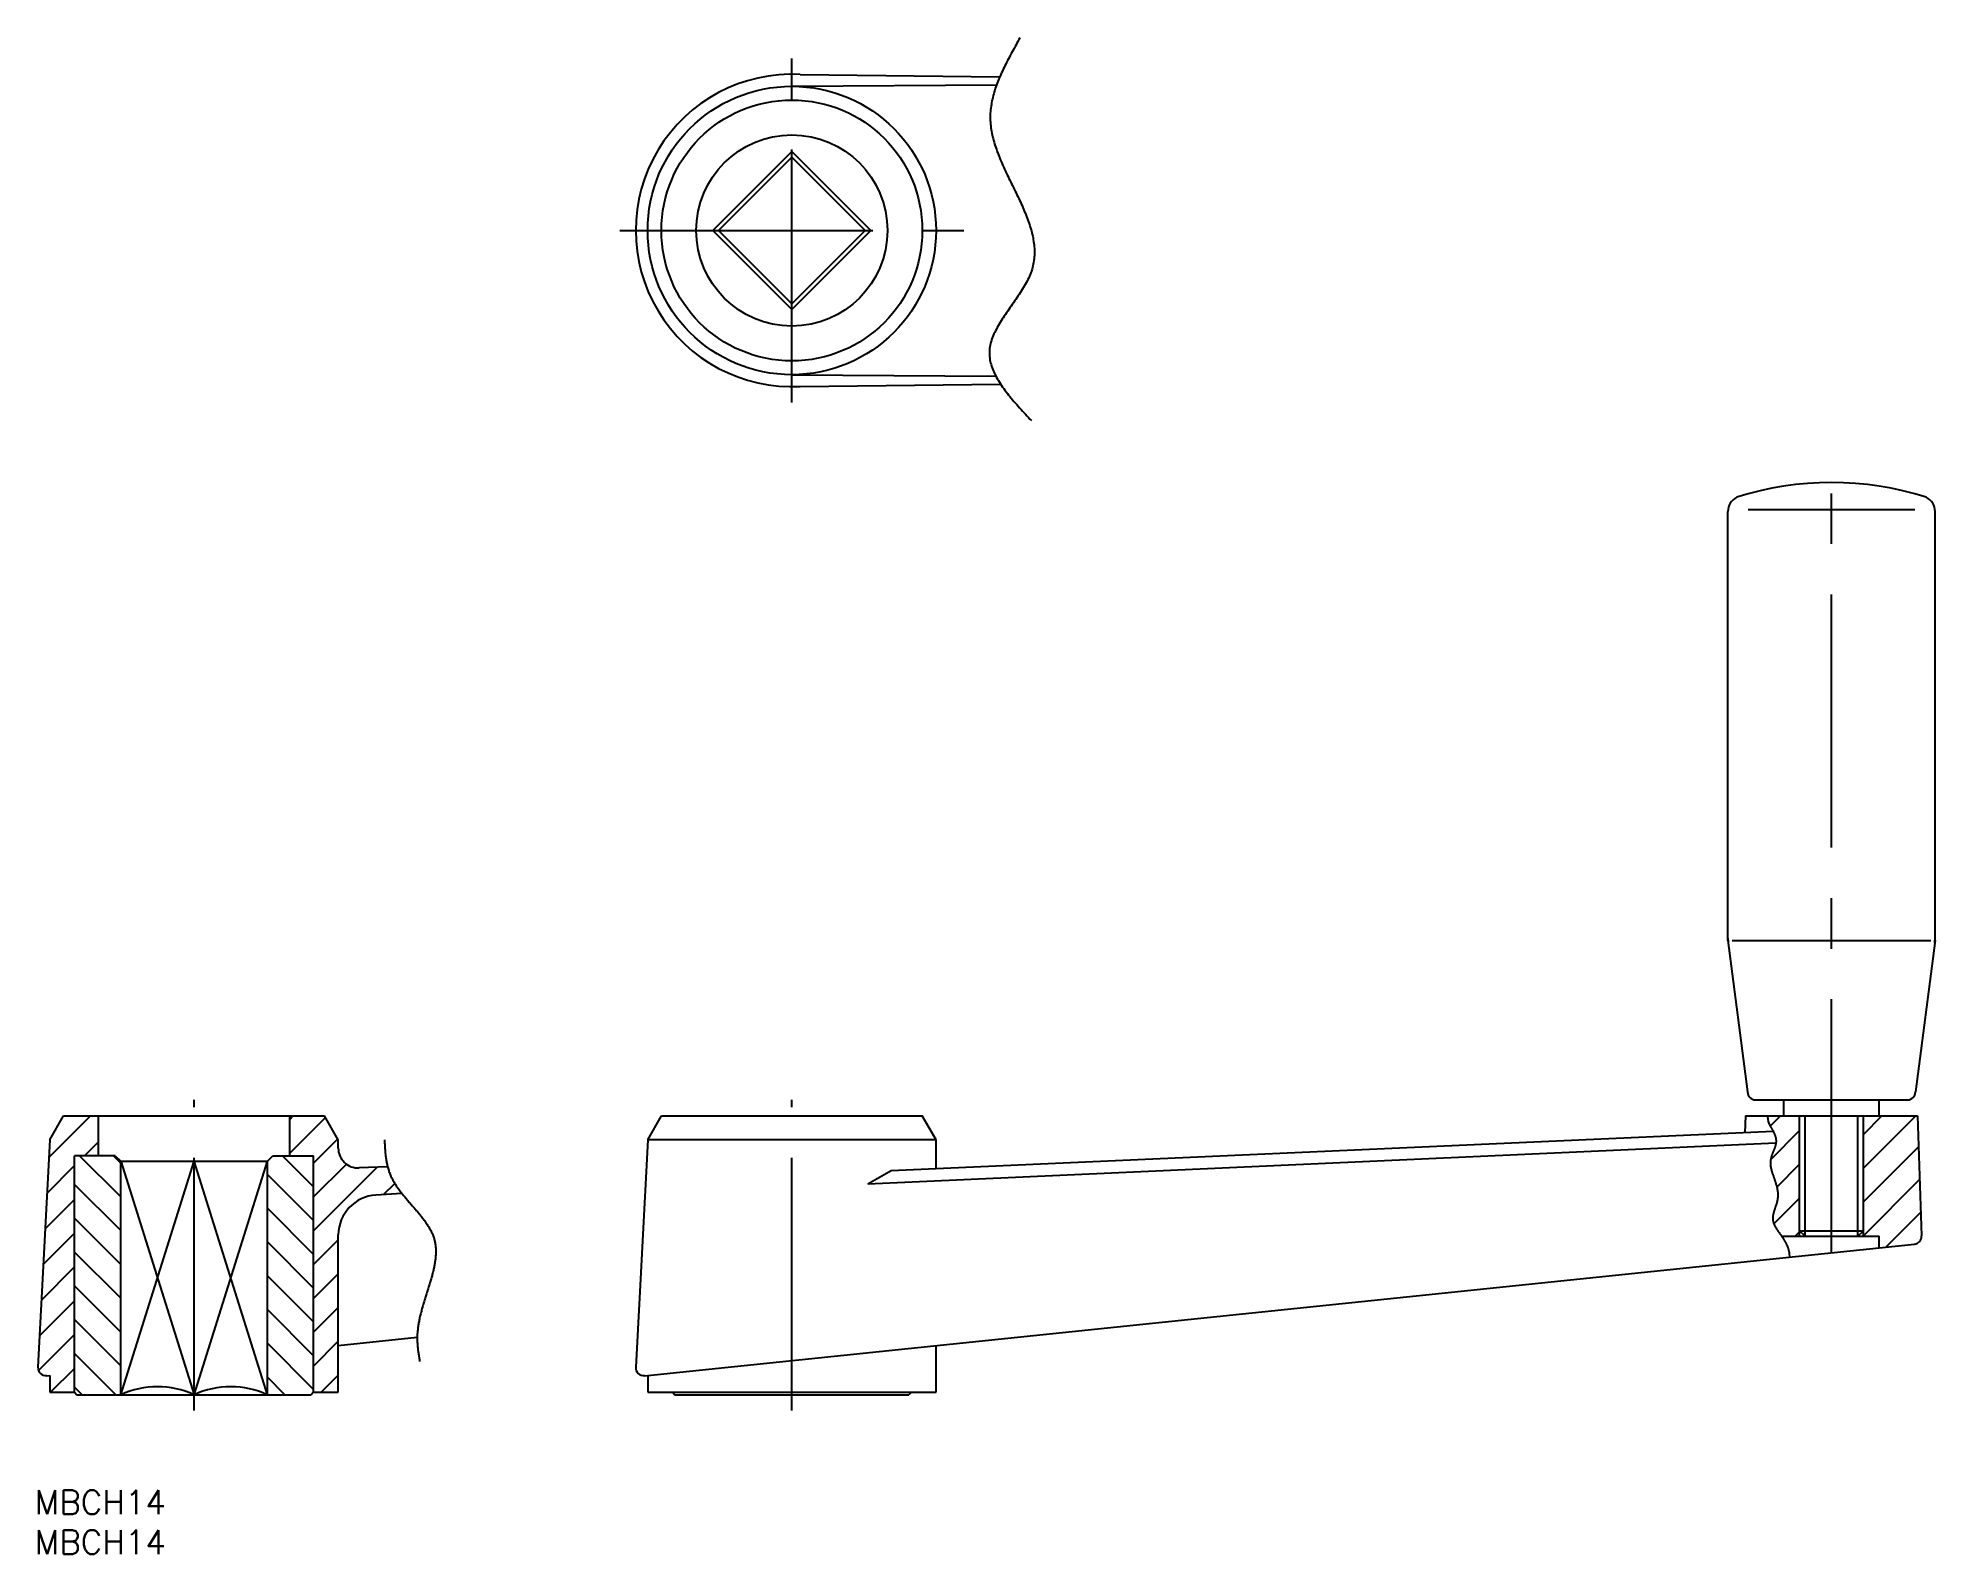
# Model space of a CAD drawing. Extents: x -95 to 144, y -20 to 170.
import ezdxf

# ---------------------------------------------------------------- set-up
doc = ezdxf.new("R2010")
doc.units = 0
doc.linetypes.add('CENTER', pattern=[50.8, 31.75, -6.35, 6.35, -6.35])
doc.layers.get('0').update_dxf_attribs({"linetype": 'CONTINUOUS'})
doc.layers.add('CENTER', color=1, linetype='CENTER')
doc.styles.get("Standard").update_dxf_attribs({"font": 'txt.shx', "height": 3, "bigfont": 'bigfont.shx'})

msp = doc.modelspace()

# ---------------------------------------------------------------- linework, layer by layer
at = {"color": 7, "linetype": 'CONTINUOUS'}
for p, q in [((0, 164.23), (25.71, 164.42)), ((1.05, 165.7), (26.11, 165.43)), ((0, 156.03), (-9.9, 146.13)), ((0, 155.32), (-9.19, 146.13)), ((9.9, 146.13), (0, 156.03)), ((9.19, 146.13), (0, 155.32)), ((-9.9, 146.13), (0, 136.23)), ((-9.19, 146.13), (0, 136.94)), ((0, 136.23), (9.9, 146.13)), ((0, 136.94), (9.19, 146.13)), ((0, 128.03), (25.61, 127.85)), ((1.05, 126.56), (26.21, 126.83)), ((117.5, 57), (117.5, 110.86)), ((120.03, 111.11), (140.97, 111.11)), ((143.5, 57), (143.5, 110.86)), ((117.5, 57), (119.97, 38)), ((118.03, 57), (142.97, 57)), ((143.5, 57), (141.03, 38)), ((120.97, 37), (140.03, 37)), ((124.5, 35), (124.5, 37)), ((136.5, 35), (136.5, 37)), ((-93.14, 32), (-91.41, 35)), ((-91.41, 35), (-58.67, 35)), ((-87.03, 30), (-87.03, 35)), ((-63.03, 30), (-63.03, 35)), ((-56.94, 32), (-58.67, 35)), ((-18.1, 32), (-16.37, 35)), ((-16.37, 35), (16.37, 35)), ((18.1, 32), (16.37, 35)), ((119.72, 35), (119.64, 32.88)), ((119.72, 35), (141.28, 35)), ((126.5, 19.88), (126.5, 35)), ((134.5, 19.88), (134.5, 35)), ((141.28, 35), (141.81, 19.93)), ((-93.14, 32), (-94.63, 3.44)), ((-56.94, 30.96), (-56.94, 32)), ((-18.1, 32), (-19.6, 3.44)), ((18.1, 32), (-18.1, 32)), ((123.52, 31.56), (9.55, 26.42)), ((123.19, 33.04), (12.45, 28.09)), ((18.1, 28.34), (18.1, 32)), ((-90.04, 0.3), (-90.04, 30)), ((-84.94, 30), (-90.04, 30)), ((-84.94, 30), (-84.23, 29.3)), ((-84.23, 0), (-84.23, 29.3)), ((-84.23, 29.3), (-65.84, 29.3)), ((-65.84, 29.3), (-65.14, 30)), ((-65.84, 0), (-65.84, 29.3)), ((-65.14, 30), (-60.04, 30)), ((-60.04, 0.3), (-60.04, 30)), ((-50.75, 28.62), (-54.33, 28.46)), ((12.45, 28.09), (9.55, 26.42)), ((-48.94, 25.25), (-52.23, 25.06)), ((-56.94, 0.3), (-56.94, 20.07)), ((124.25, 19.88), (136.5, 19.88)), ((127.18, 19.88), (126.5, 20.56)), ((126.5, 20.56), (134.5, 20.56)), ((133.82, 19.88), (134.5, 20.56)), ((136.5, 18.45), (136.5, 19.88)), ((-18.5, 2.39), (140.91, 18.9)), ((-56.94, 6.18), (-47.03, 7.21)), ((18.1, 0.3), (18.1, 6.18)), ((-93.53, 2.39), (-93.14, 2.43)), ((-93.14, 2.43), (-93.14, 0.3)), ((-18.1, 2.43), (-18.1, 0.3)), ((-93.14, 0.3), (-90.04, 0.3)), ((-90.04, 0.3), (-89.74, 0)), ((-89.74, 0), (-60.34, 0)), ((-60.04, 0.3), (-60.34, 0)), ((-60.04, 0.3), (-56.94, 0.3)), ((-18.1, 0.3), (18.1, 0.3)), ((-15, 0.3), (-14.7, 0)), ((-14.7, 0), (14.7, 0)), ((15, 0.3), (14.7, 0))]:
    msp.add_line(p, q, dxfattribs=at)
at = {"color": 3, "linetype": 'CONTINUOUS'}
for p, q in [((-93.25, 29.78), (-88.04, 35)), ((-63.03, 34.55), (-62.58, 35)), ((-63.03, 30.3), (-58.55, 34.79)), ((122.82, 33.72), (124.1, 35)), ((127.18, 19.88), (127.18, 35)), ((133.82, 19.88), (133.82, 35)), ((134.5, 32.68), (136.82, 35)), ((134.5, 28.43), (141.07, 35)), ((-88.79, 30), (-87.03, 31.76)), ((-60.04, 29.06), (-57, 32.1)), ((122.87, 29.54), (126.5, 33.16)), ((134.5, 24.19), (141.42, 31.11)), ((-93.49, 25.31), (-90.04, 28.76)), ((-84.23, 24.83), (-89.4, 30)), ((-84.23, 29.07), (-85.15, 30)), ((-84.23, 29.3), (-75.04, 0)), ((-84.23, 0), (-75.04, 29.3)), ((-65.84, 0), (-75.04, 29.3)), ((-75.04, 0), (-65.84, 29.3)), ((-60.04, 26.1), (-63.94, 30)), ((-60.04, 24.82), (-55.91, 28.94)), ((123.64, 26.06), (126.5, 28.92)), ((-84.23, 20.59), (-90.04, 26.4)), ((-60.04, 21.85), (-65.84, 27.66)), ((-60.04, 20.57), (-52.05, 28.56)), ((-51.25, 25.12), (-49.84, 26.52)), ((134.5, 19.95), (141.56, 27.01)), ((-93.72, 20.83), (-90.04, 24.51)), ((123.27, 21.44), (126.5, 24.68)), ((-84.23, 16.35), (-90.04, 22.16)), ((-60.04, 17.61), (-65.84, 23.42)), ((137.33, 18.53), (141.7, 22.91)), ((-93.96, 16.35), (-90.04, 20.27)), ((-60.04, 13.37), (-65.84, 19.17)), ((-60.04, 16.33), (-56.94, 19.43)), ((125.95, 19.88), (126.5, 20.43)), ((-84.23, 12.1), (-90.04, 17.91)), ((-94.19, 11.87), (-90.04, 16.03)), ((-60.04, 9.13), (-65.84, 14.93)), ((-60.04, 12.09), (-56.94, 15.19)), ((-84.23, 7.86), (-90.04, 13.67)), ((-94.43, 7.4), (-90.04, 11.79)), ((-60.04, 4.88), (-65.84, 10.69)), ((-60.04, 7.84), (-56.94, 10.94)), ((-94.56, 3.02), (-90.04, 7.54)), ((-84.23, 3.62), (-90.04, 9.43)), ((-84.85, 0), (-90.04, 5.18)), ((-60.04, 0.64), (-65.84, 6.45)), ((-60.04, 3.6), (-56.94, 6.7)), ((-93.04, 0.3), (-90.04, 3.3)), ((-59.1, 0.3), (-56.94, 2.46)), ((-89.1, 0), (-90.04, 0.94)), ((-63.64, 0), (-65.84, 2.2))]:
    msp.add_line(p, q, dxfattribs=at)
at = {"color": 3}
for points in [[(28.63, 170.29, 0), (28.5, 170.08, 0), (28.38, 169.86, 0), (28.26, 169.64, 0), (28.14, 169.42, 0), (28.01, 169.2, 0), (27.89, 168.98, 0), (27.77, 168.76, 0), (27.65, 168.55, 0), (27.53, 168.33, 0), (27.41, 168.11, 0), (27.3, 167.89, 0), (27.18, 167.67, 0), (27.07, 167.45, 0), (26.96, 167.23, 0), (26.84, 167.01, 0), (26.74, 166.8, 0), (26.63, 166.58, 0), (26.52, 166.36, 0), (26.42, 166.14, 0), (26.32, 165.92, 0), (26.22, 165.7, 0), (26.13, 165.48, 0), (26.03, 165.26, 0), (25.94, 165.04, 0), (25.86, 164.82, 0), (25.77, 164.6, 0), (25.69, 164.38, 0), (25.61, 164.16, 0), (25.54, 163.94, 0), (25.47, 163.72, 0), (25.4, 163.5, 0), (25.34, 163.28, 0), (25.27, 163.05, 0), (25.22, 162.83, 0), (25.17, 162.61, 0), (25.12, 162.39, 0), (25.08, 162.17, 0), (25.04, 161.94, 0), (25, 161.72, 0), (24.97, 161.5, 0), (24.95, 161.28, 0), (24.93, 161.05, 0), (24.91, 160.83, 0), (24.9, 160.61, 0), (24.9, 160.38, 0), (24.9, 160.16, 0), (24.9, 159.94, 0), (24.92, 159.71, 0), (24.93, 159.49, 0), (24.96, 159.26, 0), (24.98, 159.03, 0), (25.02, 158.81, 0), (25.06, 158.58, 0), (25.1, 158.36, 0), (25.15, 158.13, 0), (25.2, 157.91, 0), (25.25, 157.68, 0), (25.31, 157.45, 0), (25.38, 157.23, 0), (25.45, 157, 0), (25.52, 156.77, 0), (25.59, 156.54, 0), (25.67, 156.32, 0), (25.75, 156.09, 0), (25.84, 155.86, 0), (25.93, 155.63, 0), (26.02, 155.41, 0), (26.11, 155.18, 0), (26.21, 154.95, 0), (26.3, 154.72, 0), (26.4, 154.49, 0), (26.5, 154.27, 0), (26.61, 154.04, 0), (26.71, 153.81, 0), (26.82, 153.58, 0), (26.92, 153.35, 0), (27.03, 153.12, 0), (27.14, 152.9, 0), (27.25, 152.67, 0), (27.36, 152.44, 0), (27.47, 152.21, 0), (27.59, 151.98, 0), (27.7, 151.76, 0), (27.81, 151.53, 0), (27.92, 151.3, 0), (28.03, 151.07, 0), (28.14, 150.84, 0), (28.25, 150.62, 0), (28.36, 150.39, 0), (28.47, 150.16, 0), (28.58, 149.93, 0), (28.68, 149.71, 0), (28.79, 149.48, 0), (28.89, 149.25, 0), (28.99, 149.03, 0), (29.09, 148.8, 0), (29.18, 148.57, 0), (29.28, 148.35, 0), (29.37, 148.12, 0), (29.46, 147.9, 0), (29.55, 147.67, 0), (29.63, 147.44, 0), (29.71, 147.22, 0), (29.79, 146.99, 0), (29.86, 146.77, 0), (29.93, 146.54, 0), (30, 146.32, 0), (30.06, 146.1, 0), (30.12, 145.87, 0), (30.18, 145.65, 0), (30.23, 145.43, 0), (30.27, 145.21, 0), (30.31, 144.98, 0), (30.35, 144.76, 0), (30.38, 144.54, 0), (30.41, 144.32, 0), (30.43, 144.1, 0), (30.44, 143.88, 0), (30.45, 143.66, 0), (30.46, 143.44, 0), (30.46, 143.22, 0), (30.45, 143, 0), (30.43, 142.78, 0), (30.41, 142.56, 0), (30.39, 142.34, 0), (30.35, 142.12, 0), (30.31, 141.91, 0), (30.26, 141.69, 0), (30.21, 141.48, 0), (30.15, 141.26, 0), (30.08, 141.04, 0), (30, 140.83, 0), (29.92, 140.62, 0), (29.83, 140.4, 0), (29.73, 140.19, 0), (29.63, 139.98, 0), (29.52, 139.76, 0), (29.41, 139.55, 0), (29.29, 139.34, 0), (29.17, 139.13, 0), (29.05, 138.92, 0), (28.92, 138.71, 0), (28.79, 138.5, 0), (28.66, 138.29, 0), (28.52, 138.08, 0), (28.38, 137.87, 0), (28.24, 137.66, 0), (28.1, 137.45, 0), (27.96, 137.25, 0), (27.81, 137.04, 0), (27.67, 136.83, 0), (27.53, 136.62, 0), (27.38, 136.42, 0), (27.24, 136.21, 0), (27.09, 136, 0), (26.95, 135.8, 0), (26.81, 135.59, 0), (26.67, 135.39, 0), (26.54, 135.18, 0), (26.4, 134.98, 0), (26.27, 134.77, 0), (26.15, 134.57, 0), (26.02, 134.36, 0), (25.9, 134.16, 0), (25.79, 133.95, 0), (25.68, 133.75, 0), (25.57, 133.55, 0), (25.47, 133.34, 0), (25.37, 133.14, 0), (25.28, 132.94, 0), (25.2, 132.73, 0), (25.12, 132.53, 0), (25.05, 132.33, 0), (24.99, 132.13, 0), (24.94, 131.92, 0), (24.89, 131.72, 0), (24.85, 131.52, 0), (24.82, 131.32, 0), (24.8, 131.11, 0), (24.79, 130.91, 0), (24.79, 130.71, 0), (24.79, 130.51, 0), (24.81, 130.31, 0), (24.83, 130.1, 0), (24.86, 129.9, 0), (24.9, 129.7, 0), (24.95, 129.5, 0), (25.01, 129.3, 0), (25.07, 129.09, 0), (25.14, 128.89, 0), (25.22, 128.69, 0), (25.3, 128.49, 0), (25.39, 128.29, 0), (25.49, 128.09, 0), (25.59, 127.89, 0), (25.7, 127.68, 0), (25.81, 127.48, 0), (25.93, 127.28, 0), (26.05, 127.08, 0), (26.18, 126.88, 0), (26.32, 126.68, 0), (26.46, 126.48, 0), (26.6, 126.28, 0), (26.75, 126.08, 0), (26.9, 125.87, 0), (27.05, 125.67, 0), (27.21, 125.47, 0), (27.38, 125.27, 0), (27.54, 125.07, 0), (27.71, 124.87, 0), (27.88, 124.67, 0), (28.06, 124.47, 0), (28.23, 124.27, 0), (28.41, 124.06, 0), (28.59, 123.86, 0), (28.77, 123.66, 0), (28.96, 123.46, 0), (29.14, 123.26, 0), (29.33, 123.06, 0), (29.51, 122.86, 0), (29.7, 122.66, 0), (29.89, 122.46, 0), (30.07, 122.26, 0)], [(-51.14, 31.97, 0), (-51.13, 31.84, 0), (-51.12, 31.7, 0), (-51.12, 31.56, 0), (-51.11, 31.43, 0), (-51.1, 31.29, 0), (-51.09, 31.16, 0), (-51.09, 31.02, 0), (-51.08, 30.88, 0), (-51.07, 30.75, 0), (-51.06, 30.61, 0), (-51.05, 30.48, 0), (-51.03, 30.34, 0), (-51.02, 30.21, 0), (-51.01, 30.08, 0), (-50.99, 29.94, 0), (-50.97, 29.81, 0), (-50.96, 29.68, 0), (-50.94, 29.55, 0), (-50.92, 29.41, 0), (-50.89, 29.28, 0), (-50.87, 29.15, 0), (-50.84, 29.02, 0), (-50.82, 28.89, 0), (-50.79, 28.76, 0), (-50.76, 28.64, 0), (-50.72, 28.51, 0), (-50.69, 28.38, 0), (-50.65, 28.25, 0), (-50.61, 28.13, 0), (-50.57, 28, 0), (-50.52, 27.88, 0), (-50.47, 27.76, 0), (-50.42, 27.64, 0), (-50.37, 27.51, 0), (-50.32, 27.39, 0), (-50.26, 27.27, 0), (-50.2, 27.15, 0), (-50.14, 27.04, 0), (-50.07, 26.92, 0), (-50.01, 26.8, 0), (-49.94, 26.68, 0), (-49.87, 26.57, 0), (-49.8, 26.45, 0), (-49.73, 26.34, 0), (-49.65, 26.23, 0), (-49.57, 26.11, 0), (-49.5, 26, 0), (-49.42, 25.89, 0), (-49.34, 25.78, 0), (-49.26, 25.66, 0), (-49.17, 25.55, 0), (-49.09, 25.44, 0), (-49, 25.33, 0), (-48.92, 25.22, 0), (-48.83, 25.11, 0), (-48.74, 25, 0), (-48.65, 24.9, 0), (-48.56, 24.79, 0), (-48.47, 24.68, 0), (-48.38, 24.57, 0), (-48.29, 24.47, 0), (-48.2, 24.36, 0), (-48.11, 24.25, 0), (-48.02, 24.14, 0), (-47.93, 24.04, 0), (-47.83, 23.93, 0), (-47.74, 23.83, 0), (-47.65, 23.72, 0), (-47.56, 23.61, 0), (-47.47, 23.51, 0), (-47.37, 23.4, 0), (-47.28, 23.3, 0), (-47.19, 23.19, 0), (-47.1, 23.09, 0), (-47.01, 22.98, 0), (-46.92, 22.87, 0), (-46.84, 22.77, 0), (-46.75, 22.66, 0), (-46.66, 22.56, 0), (-46.58, 22.45, 0), (-46.49, 22.35, 0), (-46.41, 22.24, 0), (-46.33, 22.13, 0), (-46.24, 22.03, 0), (-46.16, 21.92, 0), (-46.09, 21.81, 0), (-46.01, 21.71, 0), (-45.93, 21.6, 0), (-45.86, 21.49, 0), (-45.79, 21.38, 0), (-45.72, 21.27, 0), (-45.65, 21.16, 0), (-45.58, 21.06, 0), (-45.52, 20.95, 0), (-45.45, 20.84, 0), (-45.39, 20.73, 0), (-45.33, 20.62, 0), (-45.28, 20.5, 0), (-45.22, 20.39, 0), (-45.17, 20.28, 0), (-45.12, 20.17, 0), (-45.08, 20.05, 0), (-45.03, 19.94, 0), (-44.99, 19.83, 0), (-44.95, 19.71, 0), (-44.92, 19.6, 0), (-44.89, 19.48, 0), (-44.86, 19.36, 0), (-44.83, 19.25, 0), (-44.8, 19.13, 0), (-44.78, 19.01, 0), (-44.76, 18.89, 0), (-44.75, 18.77, 0), (-44.73, 18.65, 0), (-44.72, 18.53, 0), (-44.71, 18.41, 0), (-44.7, 18.29, 0), (-44.7, 18.16, 0), (-44.7, 18.04, 0), (-44.7, 17.92, 0), (-44.7, 17.79, 0), (-44.7, 17.67, 0), (-44.71, 17.54, 0), (-44.72, 17.42, 0), (-44.73, 17.29, 0), (-44.74, 17.17, 0), (-44.75, 17.04, 0), (-44.77, 16.91, 0), (-44.78, 16.79, 0), (-44.8, 16.66, 0), (-44.82, 16.53, 0), (-44.84, 16.4, 0), (-44.87, 16.27, 0), (-44.89, 16.14, 0), (-44.92, 16.01, 0), (-44.94, 15.88, 0), (-44.97, 15.75, 0), (-45, 15.62, 0), (-45.03, 15.49, 0), (-45.06, 15.36, 0), (-45.1, 15.23, 0), (-45.13, 15.09, 0), (-45.17, 14.96, 0), (-45.2, 14.83, 0), (-45.24, 14.7, 0), (-45.28, 14.56, 0), (-45.31, 14.43, 0), (-45.35, 14.3, 0), (-45.39, 14.16, 0), (-45.43, 14.03, 0), (-45.47, 13.89, 0), (-45.51, 13.76, 0), (-45.56, 13.62, 0), (-45.6, 13.49, 0), (-45.64, 13.35, 0), (-45.68, 13.22, 0), (-45.73, 13.08, 0), (-45.77, 12.95, 0), (-45.81, 12.81, 0), (-45.86, 12.67, 0), (-45.9, 12.54, 0), (-45.94, 12.4, 0), (-45.99, 12.27, 0), (-46.03, 12.13, 0), (-46.07, 11.99, 0), (-46.11, 11.86, 0), (-46.16, 11.72, 0), (-46.2, 11.58, 0), (-46.24, 11.44, 0), (-46.28, 11.31, 0), (-46.32, 11.17, 0), (-46.36, 11.03, 0), (-46.4, 10.9, 0), (-46.44, 10.76, 0), (-46.48, 10.62, 0), (-46.51, 10.48, 0), (-46.55, 10.35, 0), (-46.58, 10.21, 0), (-46.62, 10.07, 0), (-46.65, 9.94, 0), (-46.68, 9.8, 0), (-46.72, 9.66, 0), (-46.75, 9.53, 0), (-46.77, 9.39, 0), (-46.8, 9.25, 0), (-46.83, 9.11, 0), (-46.85, 8.98, 0), (-46.88, 8.84, 0), (-46.9, 8.71, 0), (-46.92, 8.57, 0), (-46.94, 8.43, 0), (-46.96, 8.3, 0), (-46.97, 8.16, 0), (-46.99, 8.03, 0), (-47, 7.89, 0), (-47.01, 7.76, 0), (-47.02, 7.62, 0), (-47.02, 7.49, 0), (-47.03, 7.35, 0), (-47.03, 7.22, 0), (-47.03, 7.08, 0), (-47.03, 6.95, 0), (-47.03, 6.81, 0), (-47.02, 6.68, 0), (-47.02, 6.55, 0), (-47.01, 6.41, 0), (-47, 6.28, 0), (-46.99, 6.15, 0), (-46.98, 6.01, 0), (-46.96, 5.88, 0), (-46.95, 5.75, 0), (-46.93, 5.62, 0), (-46.92, 5.48, 0), (-46.9, 5.35, 0), (-46.88, 5.22, 0), (-46.86, 5.09, 0), (-46.84, 4.95, 0), (-46.82, 4.82, 0), (-46.8, 4.69, 0), (-46.78, 4.56, 0), (-46.76, 4.43, 0), (-46.74, 4.29, 0), (-46.72, 4.16, 0)]]:
    msp.add_polyline3d(points, dxfattribs=at)
at = {"color": 3, "linetype": 'CONTINUOUS'}
msp.add_polyline3d([(122.47, 35, 0), (122.51, 34.55, 0), (122.55, 34.29, 0), (122.72, 33.89, 0), (122.75, 33.84, 0), (122.77, 33.8, 0), (122.8, 33.75, 0), (122.82, 33.71, 0), (122.85, 33.67, 0), (122.87, 33.62, 0), (122.89, 33.58, 0), (122.92, 33.54, 0), (122.94, 33.5, 0), (122.96, 33.46, 0), (122.99, 33.41, 0), (123.01, 33.37, 0), (123.03, 33.33, 0), (123.05, 33.29, 0), (123.08, 33.25, 0), (123.1, 33.22, 0), (123.12, 33.18, 0), (123.14, 33.14, 0), (123.16, 33.1, 0), (123.18, 33.06, 0), (123.2, 33.02, 0), (123.22, 32.99, 0), (123.23, 32.95, 0), (123.25, 32.91, 0), (123.27, 32.88, 0), (123.29, 32.84, 0), (123.3, 32.8, 0), (123.32, 32.77, 0), (123.33, 32.73, 0), (123.35, 32.69, 0), (123.36, 32.66, 0), (123.38, 32.62, 0), (123.39, 32.59, 0), (123.41, 32.55, 0), (123.42, 32.52, 0), (123.43, 32.48, 0), (123.44, 32.45, 0), (123.45, 32.41, 0), (123.46, 32.38, 0), (123.47, 32.34, 0), (123.48, 32.3, 0), (123.49, 32.27, 0), (123.5, 32.23, 0), (123.5, 32.2, 0), (123.51, 32.16, 0), (123.52, 32.13, 0), (123.52, 32.09, 0), (123.53, 32.05, 0), (123.53, 32.02, 0), (123.53, 31.98, 0), (123.54, 31.94, 0), (123.54, 31.91, 0), (123.54, 31.87, 0), (123.54, 31.83, 0), (123.54, 31.8, 0), (123.54, 31.76, 0), (123.54, 31.72, 0), (123.53, 31.68, 0), (123.53, 31.64, 0), (123.53, 31.6, 0), (123.52, 31.57, 0), (123.52, 31.53, 0), (123.51, 31.49, 0), (123.5, 31.45, 0), (123.49, 31.4, 0), (123.48, 31.36, 0), (123.47, 31.32, 0), (123.46, 31.28, 0), (123.45, 31.24, 0), (123.44, 31.19, 0), (123.43, 31.15, 0), (123.41, 31.11, 0), (123.4, 31.06, 0), (123.38, 31.02, 0), (123.36, 30.97, 0), (123.35, 30.93, 0), (123.33, 30.88, 0), (123.31, 30.83, 0), (123.29, 30.78, 0), (123.27, 30.74, 0), (123.25, 30.69, 0), (123.23, 30.64, 0), (123.21, 30.59, 0), (123.19, 30.54, 0), (123.17, 30.49, 0), (123.15, 30.44, 0), (123.13, 30.39, 0), (123.11, 30.33, 0), (123.09, 30.28, 0), (123.07, 30.23, 0), (123.05, 30.17, 0), (123.03, 30.12, 0), (123.01, 30.06, 0), (122.99, 30.01, 0), (122.98, 29.95, 0), (122.96, 29.9, 0), (122.94, 29.84, 0), (122.93, 29.78, 0), (122.91, 29.72, 0), (122.9, 29.66, 0), (122.89, 29.6, 0), (122.88, 29.54, 0), (122.86, 29.48, 0), (122.86, 29.42, 0), (122.85, 29.36, 0), (122.84, 29.3, 0), (122.84, 29.24, 0), (122.83, 29.17, 0), (122.83, 29.11, 0), (122.83, 29.04, 0), (122.83, 28.98, 0), (122.83, 28.91, 0), (122.84, 28.85, 0), (122.84, 28.78, 0), (122.85, 28.71, 0), (122.86, 28.65, 0), (122.87, 28.58, 0), (122.88, 28.51, 0), (122.9, 28.44, 0), (122.91, 28.37, 0), (122.93, 28.3, 0), (122.95, 28.23, 0), (122.97, 28.16, 0), (122.99, 28.09, 0), (123.01, 28.01, 0), (123.03, 27.94, 0), (123.05, 27.87, 0), (123.07, 27.8, 0), (123.1, 27.72, 0), (123.12, 27.65, 0), (123.15, 27.57, 0), (123.17, 27.5, 0), (123.2, 27.43, 0), (123.22, 27.35, 0), (123.25, 27.27, 0), (123.28, 27.2, 0), (123.3, 27.12, 0), (123.33, 27.05, 0), (123.36, 26.97, 0), (123.38, 26.9, 0), (123.41, 26.82, 0), (123.43, 26.74, 0), (123.46, 26.67, 0), (123.48, 26.59, 0), (123.51, 26.51, 0), (123.53, 26.44, 0), (123.55, 26.36, 0), (123.58, 26.28, 0), (123.6, 26.21, 0), (123.62, 26.13, 0), (123.64, 26.05, 0), (123.66, 25.97, 0), (123.67, 25.9, 0), (123.69, 25.82, 0), (123.7, 25.74, 0), (123.72, 25.67, 0), (123.73, 25.59, 0), (123.74, 25.51, 0), (123.75, 25.44, 0), (123.76, 25.36, 0), (123.76, 25.28, 0), (123.77, 25.21, 0), (123.77, 25.13, 0), (123.77, 25.06, 0), (123.77, 24.98, 0), (123.76, 24.91, 0), (123.76, 24.83, 0), (123.75, 24.76, 0), (123.74, 24.68, 0), (123.73, 24.61, 0), (123.72, 24.53, 0), (123.71, 24.46, 0), (123.69, 24.39, 0), (123.67, 24.31, 0), (123.66, 24.24, 0), (123.64, 24.17, 0), (123.62, 24.1, 0), (123.6, 24.02, 0), (123.58, 23.95, 0), (123.56, 23.88, 0), (123.54, 23.81, 0), (123.51, 23.74, 0), (123.49, 23.67, 0), (123.47, 23.6, 0), (123.44, 23.53, 0), (123.42, 23.46, 0), (123.4, 23.4, 0), (123.38, 23.33, 0), (123.35, 23.26, 0), (123.33, 23.19, 0), (123.31, 23.13, 0), (123.29, 23.06, 0), (123.27, 22.99, 0), (123.25, 22.93, 0), (123.23, 22.86, 0), (123.22, 22.8, 0), (123.2, 22.74, 0), (123.19, 22.67, 0), (123.17, 22.61, 0), (123.16, 22.55, 0), (123.15, 22.49, 0), (123.14, 22.42, 0), (123.13, 22.36, 0), (123.13, 22.3, 0), (123.13, 22.24, 0), (123.12, 22.19, 0), (123.12, 22.13, 0), (123.13, 22.07, 0), (123.13, 22.01, 0), (123.14, 21.95, 0), (123.15, 21.9, 0), (123.15, 21.84, 0), (123.17, 21.79, 0), (123.18, 21.73, 0), (123.19, 21.68, 0), (123.21, 21.62, 0), (123.22, 21.57, 0), (123.24, 21.51, 0), (123.26, 21.46, 0), (123.28, 21.41, 0), (123.3, 21.36, 0), (123.33, 21.3, 0), (123.35, 21.25, 0), (123.38, 21.2, 0), (123.4, 21.15, 0), (123.43, 21.1, 0), (123.46, 21.05, 0), (123.49, 20.99, 0), (123.52, 20.94, 0), (123.55, 20.89, 0), (123.58, 20.84, 0), (123.61, 20.79, 0), (123.64, 20.74, 0), (123.68, 20.69, 0), (123.71, 20.64, 0), (123.75, 20.59, 0), (123.78, 20.54, 0), (123.82, 20.49, 0), (123.85, 20.44, 0), (123.89, 20.39, 0), (123.92, 20.34, 0), (123.96, 20.29, 0), (123.99, 20.24, 0), (124.03, 20.19, 0), (124.07, 20.14, 0), (124.1, 20.09, 0), (124.14, 20.04, 0), (124.18, 19.99, 0), (124.21, 19.93, 0), (124.25, 19.88, 0), (124.28, 19.83, 0), (124.32, 19.78, 0), (124.35, 19.73, 0), (124.39, 19.68, 0), (124.42, 19.62, 0), (124.46, 19.57, 0), (124.49, 19.52, 0), (124.52, 19.46, 0), (124.55, 19.41, 0), (124.59, 19.36, 0), (124.62, 19.3, 0), (124.65, 19.25, 0), (124.68, 19.2, 0), (124.71, 19.14, 0), (124.74, 19.09, 0), (124.77, 19.04, 0), (124.79, 18.98, 0), (124.82, 18.93, 0), (124.85, 18.87, 0), (124.87, 18.82, 0), (124.9, 18.76, 0), (124.92, 18.71, 0), (124.94, 18.65, 0), (124.97, 18.6, 0), (124.99, 18.55, 0), (125.01, 18.49, 0), (125.03, 18.44, 0), (125.05, 18.38, 0), (125.06, 18.33, 0), (125.08, 18.27, 0), (125.1, 18.22, 0), (125.11, 18.16, 0), (125.12, 18.11, 0), (125.14, 18.05, 0), (125.15, 18, 0), (125.16, 17.95, 0), (125.17, 17.89, 0), (125.18, 17.84, 0), (125.18, 17.78, 0), (125.23, 17.28, 0)], dxfattribs=at)
at = {"color": 7, "linetype": 'CONTINUOUS'}
for radius in [18.1, 16.37, 12]:
    msp.add_circle((0, 146.13), radius, dxfattribs=at)
for centre, radius, start, end in [((0, 146.13), 19.6, 86.9382, 273.0618), ((130.5, 75.46), 39.04, 72.2517, 107.7483), ((119.5, 110.86), 2, 116.7923, 180.0016), ((141.5, 110.86), 2, 359.9984, 63.2077), ((122.5, 57.32), 5, 180, 187.4153), ((138.5, 57.32), 5, 352.5847, 0), ((120.97, 38), 1, 180, 270), ((140.03, 38), 1, 270, 0), ((-54.44, 30.96), 2.5, 180, 272.557), ((-51.92, 20.05), 5.01, 93.4439, 179.8556), ((140.81, 19.9), 1, 275.9136, 2.0171), ((-93.64, 3.39), 1, 177, 275.9136), ((-18.6, 3.39), 1, 177, 275.9136), ((-79.63, -10), 11, 65.3196, 114.6804), ((-70.44, -10.01), 11.01, 65.3294, 114.6706)]:
    msp.add_arc(centre, radius, start, end, dxfattribs=at)
at = {"layer": 'CENTER', "color": 1, "linetype": 'CENTER'}
for p, q in [((0, 124.53), (0, 167.73)), ((-21.6, 146.13), (21.6, 146.13)), ((130.5, 17.88), (130.5, 116.5)), ((-75.04, -2), (-75.04, 37)), ((0, -2), (0, 37))]:
    msp.add_line(p, q, dxfattribs=at)

# ---------------------------------------------------------------- texts
at = {"color": 7, "linetype": 'CONTINUOUS'}
for p in [(-95.04, -15), (-95.04, -20)]:
    msp.add_text('MBCH14', height=3, dxfattribs=at).set_placement(p)

doc.saveas('drawing.dxf')
